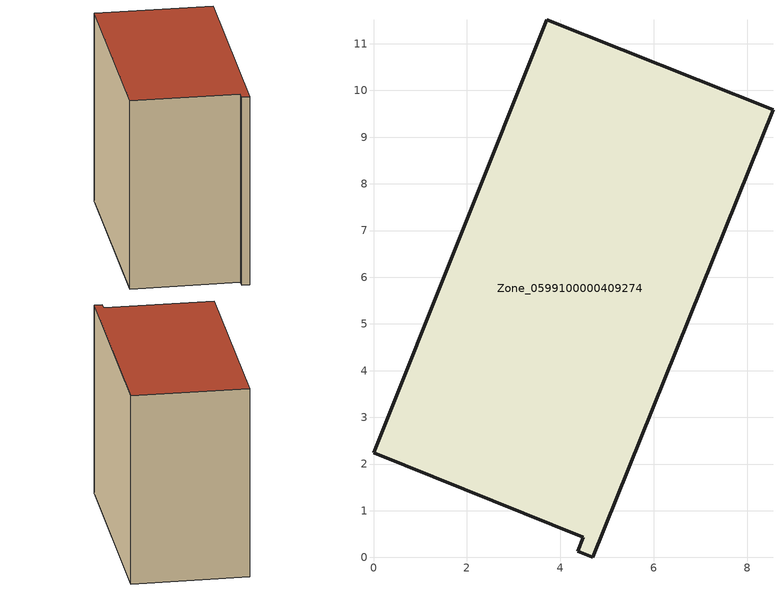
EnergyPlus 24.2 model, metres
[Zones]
Zone_0599100000409274
 floor ground (C_G): 4.37,0.13 4.49,0.44 0,2.24 3.71,11.52 8.55,9.58 4.7,0 z0.36
 wall outside (C_F): 4.49,0.44 4.37,0.13 4.7,0 8.55,9.58 3.71,11.52 0,2.24 4.49,0.44 z0.36:9.18
 roof outside (C_R): 3.71,11.52 0,2.24 4.49,0.44 4.37,0.13 4.7,0 8.55,9.58 z9.18
[BUILDING]
Pand.0599100000409274: North Axis=0; Terrain=City; Loads Convergence Tolerance Value=0.04; Temperature Convergence Tolerance Value=0.4; Solar Distribution=FullExterior; Maximum Number of Warmup Days=25; Minimum Number of Warmup Days=1
[Site:Location]
Rotterdam.The.Hague.AP_ZH_NLD Design_Conditions: Latitude=51.96; Longitude=4.45; Time Zone=1; Elevation=-4.5
[SITE:GROUNDTEMPERATURE:BUILDINGSURFACE]
18, 18, 18, 18, 18, 18, 18, 18, 18, 18, 18, 18
[MATERIAL] Thermal Absorptance=0.9; Solar Absorptance=0.7; Visible Absorptance=0.7
Name | Roughness | Thickness | Conductivity | Density | Specific Heat
G.TI.1992-2005 | MediumSmooth | 0.15 | 0.06 | 540 | 1210
F.TI.1992-2005 | Rough | 0.3 | 0.12 | 1920 | 840
R.TI.1992-2005 | MediumRough | 0.2 | 0.08 | 1500 | 1000
[CONSTRUCTION]
C_G: G.TI.1992-2005
C_F: F.TI.1992-2005
C_R: R.TI.1992-2005
[ZONE]
Zone_0599100000409274: Type=1; Multiplier=1; Ceiling Height=Autocalculate; Volume=Autocalculate; Floor Area=autocalculate; Part of Total Floor Area=Yes
[ZONEINFILTRATION:DESIGNFLOWRATE]
Infil_Zone_0599100000409274: Zone or ZoneList or Space or SpaceList=Zone_0599100000409274; Schedule=AlwaysOn; Design Flow Rate Calculation Method=Flow/Area; Flow Rate per Floor Area=0.0015; Constant Term Coefficient=1; Temperature Term Coefficient=0; Velocity Term Coefficient=0; Velocity Squared Term Coefficient=0
[HVACTEMPLATE:ZONE:IDEALLOADSAIRSYSTEM]
Zone_0599100000409274: Maximum Heating Supply Air Temperature=50; Minimum Cooling Supply Air Temperature=13; Maximum Heating Supply Air Humidity Ratio=0.0156; Minimum Cooling Supply Air Humidity Ratio=0.0077; Heating Limit=NoLimit; Cooling Limit=NoLimit; Dehumidification Control Type=ConstantSensibleHeatRatio; Cooling Sensible Heat Ratio=0.7; Dehumidification Setpoint=60; Humidification Control Type=None; Humidification Setpoint=30; Outdoor Air Method=None; Outdoor Air Flow Rate per Person=0.00944; Outdoor Air Flow Rate per Zone Floor Area=0; Outdoor Air Flow Rate per Zone=0; Demand Controlled Ventilation Type=None; Outdoor Air Economizer Type=NoEconomizer; Heat Recovery Type=None; Sensible Heat Recovery Effectiveness=0.7; Latent Heat Recovery Effectiveness=0.65
[ZONECONTROL:THERMOSTAT]
ThermostatControl_Zone_0599100000409274: Zone or ZoneList=Zone_0599100000409274; Control Type Schedule=DualSetpointControlType; Control 1=Thermostat_Zone_0599100000409274; Temperature Difference Between Cutout And Setpoint=0
[THERMOSTATSETPOINT:DUALSETPOINT]
Thermostat_Zone_0599100000409274: Heating Setpoint Temperature Schedule=HeatingSetpoint_Zone_0599100000409274; Cooling Setpoint Temperature Schedule=CoolingSetpoint_Zone_0599100000409274
[SCHEDULE:COMPACT]
HeatingSetpoint_Zone_0599100000409274: Through: 12/31, For: AllDays, Until: 24:00, 21
CoolingSetpoint_Zone_0599100000409274: Through: 12/31, For: AllDays, Until: 24:00, 24
DualSetpointControlType: Through: 12/31, For: AllDays, Until: 24:00, 4
AlwaysOn: Through: 12/31, For: AllDays, Until: 24:00, 1
